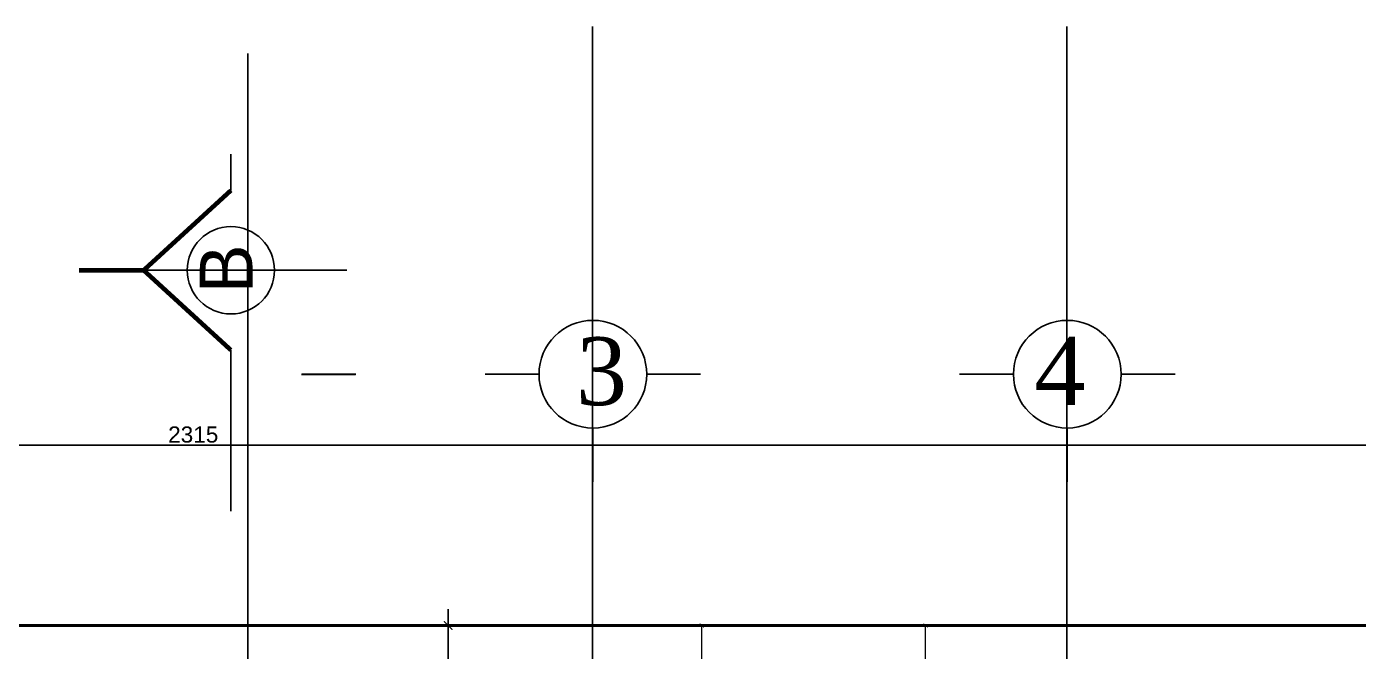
# Model space of a CAD drawing. Extents: x 250879 to 348495, y -51522 to -9360.
# Drawn here: x 302685 to 303921, y -20082 to -19501 of the extents above; entities that cross this region are included whole.
import ezdxf

# ---------------------------------------------------------------- set-up
doc = ezdxf.new("R2010")
doc.units = 0
doc.layers.get('0').update_dxf_attribs({"linetype": 'CONTINUOUS'})
doc.layers.get('DEFPOINTS').update_dxf_attribs({"color": 9, "linetype": 'CONTINUOUS'})
for name, color, linetype in [('AXIS', 1, 'CONTINUOUS'), ('DIM', 3, 'CONTINUOUS'), ('HATCH', 8, 'CONTINUOUS'), ('TEXT', 3, 'CONTINUOUS'), ('WALL', 7, 'CONTINUOUS'), ('WALL1', 2, 'CONTINUOUS')]:
    doc.layers.add(name, color=color, linetype=linetype)
doc.layers.add('dimention', color=151, linetype='CONTINUOUS', lineweight=13)
doc.styles.get("Standard").update_dxf_attribs({"font": 'sanss___.ttf', "height": 15})
doc.styles.add('style2', font='romantic.ttf', dxfattribs={"height": 50})
doc.styles.add('yon', font='ARIALN.TTF')
doc.dimstyles.new('CM', dxfattribs={"dimscale": 0, "dimtxt": 12, "dimasz": 0.4, "dimexe": 50, "dimexo": 1000, "dimgap": 0.03, "dimtad": 1, "dimdec": 0, "dimzin": 0, "dimdsep": 46, "dimtxsty": 'yon', "dimblk": 'Ar thick3', "dimcen": 3, "dimdle": 8, "dimse1": 1, "dimse2": 1, "dimclrd": 8, "dimclre": 8, "dimclrt": 30, "dimadec": 0, "dimazin": 0, "dimtfac": 1, "dimtdec": 0, "dimtix": 1, "dimtmove": 1, "dimatfit": 3, "dimfxl": 50, "dimtolj": 1, "dimtzin": 0, "dimlwd": 9, "dimarcsym": 0})
doc.dimstyles.new('STANDARD$0', dxfattribs={"dimscale": 0, "dimtxt": 12, "dimasz": 8, "dimexe": 15, "dimexo": 0.0625, "dimgap": 2, "dimtad": 1, "dimdec": 0, "dimzin": 0, "dimdsep": 46, "dimtxsty": 'Standard', "dimblk1": 'ARCHTICK', "dimblk2": 'ARCHTICK', "dimsah": 1, "dimcen": 0.09, "dimdle": 15, "dimclrd": 3, "dimclre": 3, "dimclrt": 3, "dimazin": 0, "dimtfac": 1, "dimtdec": 0, "dimtofl": 0, "dimtmove": 1, "dimatfit": 3, "dimldrblk": 'ARCHTICK', "dimfxl": 1.0455, "dimfxlon": 1, "dimtolj": 1, "dimtzin": 0, "dimarcsym": 0})

# ---------------------------------------------------------------- blocks, each defined once
blk = doc.blocks.new('AXISG')
at = {"layer": 'AXIS'}
for p, q in [((306715.5, -23682.8), (306715.5, -19766.8)), ((307035.7, -19949.2), (307035.7, -23531.7))]:
    blk.add_line(p, q, dxfattribs=at)
blk = doc.blocks.new('_ARCHTICK')
at = {"color": 0, "linetype": 'ByBlock', "const_width": 0.15}
blk.add_lwpolyline([(-0.5, -0.5), (0.5, 0.5)], dxfattribs=at)
blk = doc.blocks.new('*D22')
at = {"layer": 'DEFPOINTS', "color": 0, "linetype": 'Continuous', "transparency": 16777216}
for p in [(159633.4, -32668.3), (157318.4, -32770), (159633.4, -32770)]:
    blk.add_point(p, dxfattribs=at)
at = {"layer": 'WALL', "color": 3, "linetype": 'Continuous', "lineweight": -2, "transparency": 16777216}
for p, q in [((157318.4, -32669.3), (157318.4, -32653.3)), ((159633.4, -32669.3), (159633.4, -32653.3)), ((157303.4, -32668.3), (159648.4, -32668.3))]:
    blk.add_line(p, q, dxfattribs=at)
at = {"layer": 'WALL', "color": 3, "linetype": 'Continuous', "lineweight": -2, "transparency": 16777216, "xscale": 8, "yscale": 8, "zscale": 8, "rotation": 180}
blk.add_blockref('_ARCHTICK', (157318.4, -32668.3), dxfattribs=at)
at = {"layer": 'WALL', "color": 3, "linetype": 'Continuous', "lineweight": -2, "transparency": 16777216, "xscale": 8, "yscale": 8, "zscale": 8}
blk.add_blockref('_ARCHTICK', (159633.4, -32668.3), dxfattribs=at)
at = {"layer": 'WALL', "color": 3, "linetype": 'Continuous', "transparency": 16777216, "insert": (158475.9, -32658.5), "char_height": 15, "attachment_point": 5}
blk.add_mtext('\\A1;2315', dxfattribs=at)
blk = doc.blocks.new('sec')
at = {"layer": 'WALL'}
for p, q in [((0, 105.9), (0, 319.4)), ((0, 105.9), (-115.7, 0)), ((-115.7, 0), (153.7, 0)), ((0, -105.9), (0, -153.8))]:
    blk.add_line(p, q, dxfattribs=at)
at = {"layer": 'WALL', "const_width": 6}
for points in [[(0, 105.9), (-115.7, 0), (-201.5, 0)], [(0, -105.9), (-115.7, 0)]]:
    blk.add_lwpolyline(points, dxfattribs=at)
at = {"layer": 'WALL'}
blk.add_circle((0, 0), 57.9, dxfattribs=at)
blk = doc.blocks.new('*D501')
at = {"layer": 'DEFPOINTS', "color": 0, "linetype": 'Continuous', "transparency": 16777216}
for p in [(303062.4, -20057.5), (303076.1, -20057.5), (303068.8, -20157.5)]:
    blk.add_point(p, dxfattribs=at)
at = {"layer": 'WALL', "color": 3, "linetype": 'Continuous', "lineweight": -2, "transparency": 16777216}
for p, q in [((303076.1, -20172.5), (303076.1, -20042.5)), ((303075.1, -20057.5), (303091.1, -20057.5)), ((303075.1, -20157.5), (303091.1, -20157.5))]:
    blk.add_line(p, q, dxfattribs=at)
at = {"layer": 'WALL', "color": 3, "linetype": 'Continuous', "lineweight": -2, "transparency": 16777216, "xscale": 8, "yscale": 8, "zscale": 8}
for p, rotation in [((303076.1, -20057.5), 90), ((303076.1, -20157.5), 270)]:
    blk.add_blockref('_ARCHTICK', p, dxfattribs=dict(at, rotation=rotation))
at = {"layer": 'WALL', "color": 3, "linetype": 'Continuous', "transparency": 16777216, "insert": (303066.4, -20107.5), "char_height": 15, "attachment_point": 5, "rotation": 90}
blk.add_mtext('\\A1;100', dxfattribs=at)
blk = doc.blocks.new('Ar thick3')
at = {"layer": 'dimention'}
blk.add_line((0, 16.2), (0, -16.2), dxfattribs=at)
at = {"layer": 'dimention', "const_width": 1.5}
blk.add_lwpolyline([(-5, -5.1), (5, 4.9)], dxfattribs=at)
blk = doc.blocks.new('*D1588')
at = {"layer": 'DEFPOINTS', "color": 0, "linetype": 'Continuous', "transparency": 16777216}
for p in [(303272.8, -20057.5), (303311.6, -20057.5), (303240.5, -20277.8)]:
    blk.add_point(p, dxfattribs=at)
at = {"layer": 'WALL', "color": 8, "linetype": 'Continuous', "lineweight": 9, "transparency": 16777216}
blk.add_line((303311.6, -20277.4), (303311.6, -20057.9), dxfattribs=at)
at = {"layer": 'WALL', "color": 8, "linetype": 'Continuous', "lineweight": 9, "transparency": 16777216, "xscale": 0.4, "yscale": 0.4, "zscale": 0.4}
for p, rotation in [((303311.6, -20057.5), 90), ((303311.6, -20277.8), 270)]:
    blk.add_blockref('Ar thick3', p, dxfattribs=dict(at, rotation=rotation))
at = {"layer": 'WALL', "color": 30, "linetype": 'Continuous', "transparency": 16777216, "insert": (303305.4, -20167.7), "char_height": 12, "attachment_point": 5, "rotation": 90, "style": 'yon'}
blk.add_mtext('\\A1;220', dxfattribs=at)
blk = doc.blocks.new('*D1602')
at = {"layer": 'DEFPOINTS', "color": 0, "linetype": 'Continuous', "transparency": 16777216}
for p in [(303519.4, -20057.5), (303552.4, -20057.5), (303552.4, -20277.8)]:
    blk.add_point(p, dxfattribs=at)
at = {"layer": 'WALL', "color": 8, "linetype": 'Continuous', "lineweight": 9, "transparency": 16777216}
blk.add_line((303519.4, -20277.4), (303519.4, -20057.9), dxfattribs=at)
at = {"layer": 'WALL', "color": 8, "linetype": 'Continuous', "lineweight": 9, "transparency": 16777216, "xscale": 0.4, "yscale": 0.4, "zscale": 0.4}
for p, rotation in [((303519.4, -20057.5), 90), ((303519.4, -20277.8), 270)]:
    blk.add_blockref('Ar thick3', p, dxfattribs=dict(at, rotation=rotation))
at = {"layer": 'WALL', "color": 30, "linetype": 'Continuous', "transparency": 16777216, "insert": (303513.2, -20167.7), "char_height": 12, "attachment_point": 5, "rotation": 90, "style": 'yon'}
blk.add_mtext('\\A1;220', dxfattribs=at)
blk = doc.blocks.new('site77')
at = {"layer": 'WALL', "linetype": 'Continuous', "const_width": 3}
blk.add_lwpolyline([(159633.4, -32835.7), (157318.4, -32835.7), (157318.4, -36546.7), (159235.4, -36546.7)], dxfattribs=at)
at = {"layer": 'WALL', "linetype": 'Continuous'}
dim = blk.add_linear_dim(base=(159633.4, -32668.3), p1=(157318.4, -32770), p2=(159633.4, -32770), dimstyle='STANDARD$0', override={"dimscale": 1}, dxfattribs=at)
dim.commit()
dim.dimension.update_dxf_attribs({"geometry": '*D22', "text_midpoint": (158475.9, -32658.5)})

msp = doc.modelspace()

# ---------------------------------------------------------------- linework, layer by layer
at = {"layer": 'AXIS'}
for p, q in [((303210.14818, -19501.49474), (303210.14818, -23531.69157)), ((303650.62506, -19501.49474), (303650.62506, -23524.12587)), ((302939.98872, -19824.39208), (302989.98872, -19824.39208)), ((302940.3179, -19824.22749), (302990.3179, -19824.22749)), ((303160.47736, -19824.22749), (303110.47736, -19824.22749)), ((303260.47736, -19824.22749), (303310.47736, -19824.22749)), ((303600.95424, -19824.22749), (303550.95424, -19824.22749)), ((303700.95424, -19824.22749), (303750.95424, -19824.22749)), ((303210.47736, -19874.22749), (303210.47736, -19924.22749)), ((303650.95424, -19874.22749), (303650.95424, -19924.22749))]:
    msp.add_line(p, q, dxfattribs=at)
for centre in [(303210.47736, -19824.22749), (303650.95424, -19824.22749)]:
    msp.add_circle(centre, 50, dxfattribs=at)
at = {"layer": 'HATCH', "linetype": 'ByBlock', "ltscale": 3}
msp.add_line((302889.98872, -23698.96373), (302889.98872, -19526.479), dxfattribs=at)

# ---------------------------------------------------------------- block references
at = {"layer": 'WALL', "linetype": 'Continuous'}
for name, p in [('AXISG', (-3825.53138, 0)), ('site77', (144363.50098, 12778.18974))]:
    msp.add_blockref(name, p, dxfattribs=at)
at = {"layer": 'WALL1', "xscale": -0.7000000000116415, "yscale": 0.7000000000116415, "zscale": 0.7, "rotation": 180}
msp.add_blockref('sec', (302874.36644, -19727.6954), dxfattribs=at)

# ---------------------------------------------------------------- texts
at = {"layer": 'DIM', "insert": (302845.45962, -19749.24692), "char_height": 49, "width": 359.60498, "attachment_point": 1, "rotation": 90}
msp.add_mtext('B', dxfattribs=at)
at = {"layer": 'TEXT', "char_height": 63, "width": 240.4607, "attachment_point": 1, "style": 'style2'}
for s, insert in [('3', (303194.72626, -19789.82838)), ('4', (303620.30691, -19789.82838))]:
    msp.add_mtext(s, dxfattribs=dict(at, insert=insert))

# ---------------------------------------------------------------- dimensions: what is measured, and where the dimension line sits
at = {"layer": 'WALL', "linetype": 'Continuous'}
for base, p1, p2, dimstyle, picture, middle in [((303076.11375, -20057.50379), (303068.7821, -20157.50379), (303062.3654, -20057.50379), 'STANDARD$0', '*D501', (303066.38742, -20107.50379)), ((303311.55736, -20057.50379), (303240.4904, -20277.81129), (303272.7886, -20057.50379), 'CM', '*D1588', (303305.40048, -20167.65754)), ((303519.39272, -20057.50379), (303552.44688, -20277.81129), (303552.44688, -20057.50379), 'CM', '*D1602', (303513.23584, -20167.65754))]:
    dim = msp.add_linear_dim(base=base, p1=p1, p2=p2, angle=90, dimstyle=dimstyle, override={"dimscale": 1}, dxfattribs=at)
    dim.commit()
    dim.dimension.update_dxf_attribs({"geometry": picture, "text_midpoint": middle})

doc.saveas('drawing.dxf')
